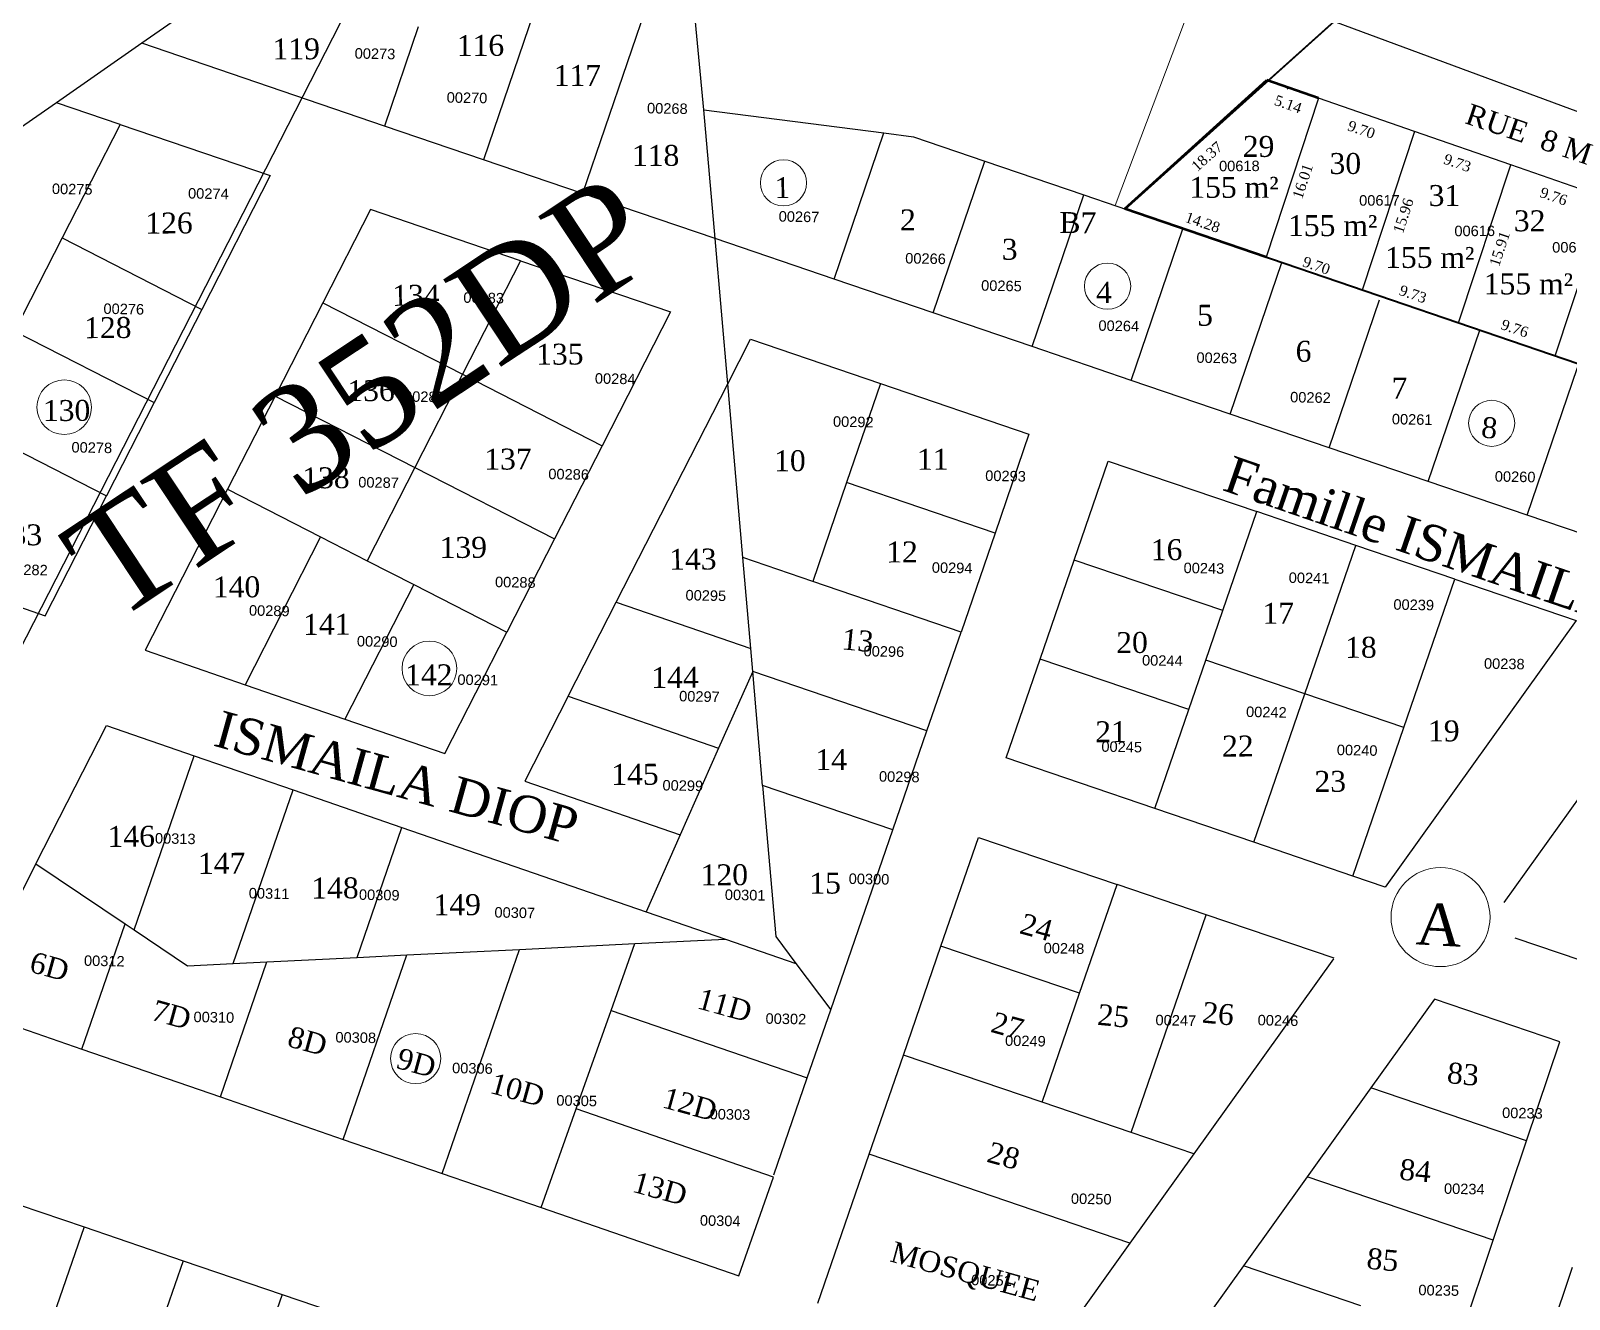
# Model space of a CAD drawing. Header units: metres. Extents: x 0 to 1324930, y 0 to 1631912.
# Drawn here: x 253331 to 253478.1, y 1631224.3 to 1631345.5 of the extents above; entities that cross this region are included whole.
import ezdxf
from ezdxf.enums import TextEntityAlignment as Align

# ---------------------------------------------------------------- set-up
doc = ezdxf.new("R2010")
doc.units = ezdxf.units.M
doc.header["$MEASUREMENT"] = 0
for name, color, linetype in [('A_revoir_niveau_0', 7, 'Continuous'), ('limites_parcelles', 7, 'Continuous'), ('limites_tf', 7, 'Continuous'), ('numero_lot', 7, 'Continuous'), ('numero_parcelle', 7, 'Continuous'), ('toponymie', 7, 'Continuous')]:
    doc.layers.add(name, color=color, linetype=linetype)
for name, color, linetype, lineweight in [('Cotation Linéaire', 7, 'Continuous', 0), ('Cotation Surface', 1, 'Continuous', 0), ('Div_Cont', 7, 'Continuous', 0), ('imptf3640', 7, 'Continuous', 0), ('LIMITE TITRE FONCIER', 5, 'Continuous', 13), ('Réquisition', 240, 'Continuous', 0), ('TF352DP', 3, 'Continuous', 0), ('TopoAlt', 3, 'Continuous', 0), ('TopoMat', 4, 'Continuous', 0)]:
    doc.layers.add(name, color=color, linetype=linetype, lineweight=lineweight)
doc.styles.get("Standard").update_dxf_attribs({"font": 'txt.shx'})
doc.styles.add('Style-Arial', font='arial.ttf')

# ---------------------------------------------------------------- blocks, each defined once
blk = doc.blocks.new('TCPOINT_86')
at = {"color": 0, "lineweight": -2}
blk.add_point((0, 0), dxfattribs=at)
at = {"layer": 'TopoAlt', "lineweight": -2}
blk.add_attdef('ALT', text='', height=0.0015, dxfattribs=at).set_placement((0.0005, -0.0005), align=Align.TOP_LEFT)
at = {"layer": 'TopoMat', "lineweight": -2}
blk.add_attdef('MAT', (0.0005, 0.0005), '', height=0.0015, dxfattribs=at)

msp = doc.modelspace()

# ---------------------------------------------------------------- linework, layer by layer
at = {"layer": 'A_revoir_niveau_0', "lineweight": 0}
msp.add_line((253451.08019, 1631339.86792), (253451.23212, 1631340.01985), dxfattribs=at)
at = {"layer": 'A_revoir_niveau_0', "color": 1, "linetype": 'Continuous', "lineweight": 0, "ltscale": 5}
msp.add_line((253435.58618, 1631328.43689), (253492.8663, 1631308.88007), dxfattribs=at)
at = {"layer": 'A_revoir_niveau_0', "color": 1, "linetype": 'Continuous', "lineweight": 0, "flags": 128}
msp.add_lwpolyline([(253434.63504, 1631328.77383), (253443.09355, 1631351.15241)], dxfattribs=at)
at = {"layer": 'A_revoir_niveau_0', "color": 5, "linetype": 'Continuous', "lineweight": 0}
msp.add_point((253435.5868, 1631328.43667), dxfattribs=at)
at = {"layer": 'A_revoir_niveau_0', "color": 1, "linetype": 'Continuous', "lineweight": 0}
msp.add_point((253435.5868, 1631328.43667), dxfattribs=at)
msp.add_point((253435.5868, 1631328.43667), dxfattribs=at)
at = {"layer": 'Cotation Linéaire', "color": 7, "lineweight": 0, "ltscale": 0.02}
for p, q in [((253454.86524, 1631321.85455), (253435.58618, 1631328.43689)), ((253464.09115, 1631318.7046), (253454.86524, 1631321.85455)), ((253473.59368, 1631315.4602), (253464.09115, 1631318.7046))]:
    msp.add_line(p, q, dxfattribs=at)
at = {"layer": 'Div_Cont', "color": 7, "lineweight": 0, "ltscale": 0.02}
for p, q in [((253455.59435, 1631338.51021), (253452.31357, 1631339.64812)), ((253447.30655, 1631324.43527), (253450.59258, 1631323.31334))]:
    msp.add_line(p, q, dxfattribs=at)
at = {"layer": 'LIMITE TITRE FONCIER', "color": 5, "linetype": 'Continuous', "lineweight": 40, "flags": 128}
msp.add_lwpolyline([(253456.97, 1631424.24), (253481.7, 1631407.08), (253496.51, 1631402.14), (253522.3, 1631399.23), (253554.64, 1631392.44), (253492.87, 1631308.88), (253435.59, 1631328.43), (253459.34, 1631349.77), (253385.02, 1631375.83), (253444.4, 1631416.91), (253456.97, 1631424.24)], dxfattribs=at)
at = {"layer": 'limites_parcelles'}
for p, q in [((253381.93757, 1631373.65089), (253506.08566, 1631327.64977)), ((253393.41203, 1631358.31618), (253383.74266, 1631329.91718)), ((253395.33785, 1631337.92154), (253393.41203, 1631358.31618)), ((253380.84338, 1631352.42779), (253374.27632, 1631333.1403)), ((253351.79323, 1631351.35916), (253341.60462, 1631344.26446)), ((253368.03311, 1631345.82976), (253364.80999, 1631336.36343)), ((253341.60462, 1631344.26446), (253333.45373, 1631338.58869)), ((253364.80999, 1631336.36343), (253341.60462, 1631344.26446)), ((253454.10165, 1631339.02794), (253449.09749, 1631323.8238)), ((253463.26524, 1631335.84965), (253454.10165, 1631339.02794)), ((253333.45373, 1631338.58869), (253315.97723, 1631326.41916)), ((253339.53612, 1631336.51775), (253333.45373, 1631338.58869)), ((253396.4073, 1631325.60509), (253395.33785, 1631337.92154)), ((253395.33785, 1631337.92154), (253412.53155, 1631335.70772)), ((253339.53612, 1631336.51775), (253333.98774, 1631325.6699)), ((253339.53612, 1631336.51775), (253353.8854, 1631331.63206)), ((253374.27632, 1631333.1403), (253364.80999, 1631336.36343)), ((253463.26524, 1631335.84965), (253458.27577, 1631320.69011)), ((253472.45568, 1631332.66204), (253463.26524, 1631335.84965)), ((253407.77404, 1631321.73491), (253412.53155, 1631335.70772)), ((253412.53155, 1631335.70772), (253415.35556, 1631335.34411)), ((253415.35556, 1631335.34411), (253422.17835, 1631333.01464)), ((253383.74266, 1631329.91718), (253374.27632, 1631333.1403)), ((253417.24038, 1631318.51178), (253422.17835, 1631333.01464)), ((253422.17835, 1631333.01464), (253431.64197, 1631329.78354)), ((253353.8854, 1631331.63206), (253347.34231, 1631318.83941)), ((253467.48093, 1631317.54725), (253472.45568, 1631332.66204)), ((253481.67334, 1631329.465), (253472.45568, 1631332.66204)), ((253396.4073, 1631325.60509), (253383.74266, 1631329.91718)), ((253363.45158, 1631328.37494), (253358.89792, 1631319.4719)), ((253377.80086, 1631323.48926), (253363.45158, 1631328.37494)), ((253426.70671, 1631315.28866), (253431.64197, 1631329.78354)), ((253431.64197, 1631329.78354), (253441.10558, 1631326.55243)), ((253476.71336, 1631314.39507), (253481.67334, 1631329.465)), ((253333.98774, 1631325.6699), (253329.43408, 1631316.76685)), ((253333.98774, 1631325.6699), (253347.34231, 1631318.83941)), ((253397.61326, 1631311.71645), (253396.4073, 1631325.60509)), ((253407.77404, 1631321.73491), (253396.4073, 1631325.60509)), ((253436.17304, 1631312.06554), (253441.10558, 1631326.55243)), ((253441.10558, 1631326.55243), (253449.09749, 1631323.8238)), ((253377.80086, 1631323.48926), (253372.25249, 1631312.64141)), ((253377.80086, 1631323.48926), (253392.15014, 1631318.60358)), ((253445.63938, 1631308.84241), (253450.5692, 1631323.32132)), ((253449.09749, 1631323.8238), (253450.5692, 1631323.32132)), ((253450.5692, 1631323.32132), (253458.27577, 1631320.69011)), ((253417.24038, 1631318.51178), (253407.77404, 1631321.73491)), ((253455.10571, 1631305.61929), (253459.9217, 1631319.76388)), ((253458.27577, 1631320.69011), (253464.09115, 1631318.7046)), ((253347.34231, 1631318.83941), (253342.78865, 1631309.93636)), ((253358.89792, 1631319.4719), (253354.34426, 1631310.56885)), ((253358.89792, 1631319.4719), (253372.25249, 1631312.64141)), ((253392.15014, 1631318.60358), (253385.60705, 1631305.81092)), ((253426.70671, 1631315.28866), (253417.24038, 1631318.51178)), ((253464.09115, 1631318.7046), (253467.48093, 1631317.54725)), ((253329.43408, 1631316.76685), (253342.78865, 1631309.93636)), ((253464.57204, 1631302.39617), (253469.49643, 1631316.85911)), ((253467.48093, 1631317.54725), (253469.49643, 1631316.85911)), ((253469.49643, 1631316.85911), (253470.22932, 1631316.60888)), ((253470.22932, 1631316.60888), (253476.71336, 1631314.39507)), ((253397.61326, 1631311.71645), (253399.80309, 1631315.99788)), ((253399.80309, 1631315.99788), (253412.21049, 1631311.77337)), ((253436.17304, 1631312.06554), (253426.70671, 1631315.28866)), ((253372.25249, 1631312.64141), (253367.69883, 1631303.73837)), ((253372.25249, 1631312.64141), (253385.60705, 1631305.81092)), ((253474.03838, 1631299.17304), (253478.84926, 1631313.30264)), ((253386.95766, 1631290.88326), (253397.61326, 1631311.71645)), ((253399.05386, 1631295.12547), (253397.61326, 1631311.71645)), ((253412.21049, 1631311.77337), (253408.97896, 1631302.3099)), ((253412.21049, 1631311.77337), (253426.41, 1631306.93868)), ((253445.63938, 1631308.84241), (253436.17304, 1631312.06554)), ((253342.78865, 1631309.93636), (253338.23499, 1631301.03332)), ((253354.34426, 1631310.56885), (253349.7906, 1631301.66581)), ((253354.34426, 1631310.56885), (253367.69883, 1631303.73837)), ((253455.10571, 1631305.61929), (253445.63938, 1631308.84241)), ((253426.41, 1631306.93868), (253423.16613, 1631297.47941)), ((253329.33195, 1631305.58698), (253338.23499, 1631301.03332)), ((253385.60705, 1631305.81092), (253381.05339, 1631296.90788)), ((253464.57204, 1631302.39617), (253455.10571, 1631305.61929)), ((253367.69883, 1631303.73837), (253363.14517, 1631294.83532)), ((253367.69883, 1631303.73837), (253381.05339, 1631296.90788)), ((253430.74245, 1631294.89991), (253433.99456, 1631304.35627)), ((253433.99456, 1631304.35627), (253448.194, 1631299.52161)), ((253408.97896, 1631302.3099), (253405.74743, 1631292.84644)), ((253423.16613, 1631297.47941), (253408.97896, 1631302.3099)), ((253474.03838, 1631299.17304), (253464.57204, 1631302.39617)), ((253332.37381, 1631289.57389), (253338.23499, 1631301.03332)), ((253349.7906, 1631301.66581), (253341.92162, 1631286.28084)), ((253349.7906, 1631301.66581), (253358.69365, 1631297.11215)), ((253444.94199, 1631290.06511), (253448.194, 1631299.52161)), ((253457.66051, 1631296.29842), (253448.194, 1631299.52161)), ((253483.57343, 1631295.92652), (253474.03838, 1631299.17304)), ((253358.69365, 1631297.11215), (253351.46943, 1631282.98779)), ((253358.69365, 1631297.11215), (253363.14517, 1631294.83532)), ((253381.05339, 1631296.90788), (253376.49973, 1631288.00483)), ((253423.16613, 1631297.47941), (253419.92228, 1631288.02016)), ((253452.7823, 1631282.11374), (253457.66051, 1631296.29842)), ((253467.12689, 1631293.07528), (253457.66051, 1631296.29842)), ((253363.14517, 1631294.83532), (253367.59669, 1631292.55849)), ((253399.80703, 1631286.4515), (253399.05386, 1631295.12547)), ((253405.74743, 1631292.84644), (253399.05386, 1631295.12547)), ((253427.49028, 1631285.44336), (253430.74245, 1631294.89991)), ((253444.94199, 1631290.06511), (253430.74245, 1631294.89991)), ((253322.826, 1631292.86694), (253332.37381, 1631289.57389)), ((253367.59669, 1631292.55849), (253361.01724, 1631279.69474)), ((253367.59669, 1631292.55849), (253376.49973, 1631288.00483)), ((253405.74743, 1631292.84644), (253405.74742, 1631292.84643)), ((253419.92228, 1631288.02016), (253405.74743, 1631292.84644)), ((253462.24867, 1631278.8906), (253467.12689, 1631293.07528)), ((253467.12689, 1631293.07528), (253478.70437, 1631289.13335)), ((253382.35858, 1631281.89141), (253386.95766, 1631290.88326)), ((253386.95766, 1631290.88326), (253399.80703, 1631286.4515)), ((253443.31592, 1631285.33688), (253444.94199, 1631290.06511)), ((253478.70437, 1631289.13335), (253460.44541, 1631263.65896)), ((253370.56505, 1631276.40169), (253376.49973, 1631288.00483)), ((253416.65647, 1631278.56829), (253419.92228, 1631288.02016)), ((253341.92162, 1631286.28084), (253351.46943, 1631282.98779)), ((253399.99758, 1631284.257), (253399.80703, 1631286.4515)), ((253399.99758, 1631284.257), (253396.7466, 1631276.92897)), ((253400.94315, 1631273.36716), (253399.99758, 1631284.257)), ((253416.65647, 1631278.56829), (253399.99758, 1631284.257)), ((253424.23814, 1631275.98691), (253427.49028, 1631285.44336)), ((253441.68985, 1631280.60865), (253427.49028, 1631285.44336)), ((253441.68985, 1631280.60865), (253443.31592, 1631285.33688)), ((253452.7823, 1631282.11374), (253443.31592, 1631285.33688)), ((253488.30705, 1631285.21933), (253471.79051, 1631262.18491)), ((253351.46943, 1631282.98779), (253361.01724, 1631279.69474)), ((253382.35858, 1631281.89141), (253378.2033, 1631273.76725)), ((253382.35858, 1631281.89141), (253396.7466, 1631276.92897)), ((253447.90408, 1631267.92906), (253452.7823, 1631282.11374)), ((253462.24867, 1631278.8906), (253452.7823, 1631282.11374)), ((253438.43771, 1631271.1522), (253441.68985, 1631280.60865)), ((253331.48262, 1631265.87112), (253338.24235, 1631279.08736)), ((253338.24235, 1631279.08736), (253346.60678, 1631276.20246)), ((253361.01724, 1631279.69474), (253370.56505, 1631276.40169)), ((253413.39073, 1631269.11662), (253416.65647, 1631278.56829)), ((253457.37046, 1631264.70592), (253462.24867, 1631278.8906)), ((253396.7466, 1631276.92897), (253393.0693, 1631268.63995)), ((253340.86802, 1631259.56361), (253346.60678, 1631276.20246)), ((253346.60678, 1631276.20246), (253356.0603, 1631272.94194)), ((253438.43771, 1631271.1522), (253424.23814, 1631275.98691)), ((253350.33555, 1631256.34371), (253356.0603, 1631272.94194)), ((253356.0603, 1631272.94194), (253366.45917, 1631269.35535)), ((253378.2033, 1631273.76725), (253393.0693, 1631268.63995)), ((253400.94315, 1631273.36716), (253402.19708, 1631258.92601)), ((253413.39073, 1631269.11662), (253400.94315, 1631273.36716)), ((253447.90408, 1631267.92906), (253438.43771, 1631271.1522)), ((253362.17477, 1631256.93325), (253366.45917, 1631269.35535)), ((253366.45917, 1631269.35535), (253389.81326, 1631261.3005)), ((253393.0693, 1631268.63995), (253389.81326, 1631261.3005)), ((253407.456, 1631251.94039), (253413.39073, 1631269.11662)), ((253417.99385, 1631258.00115), (253421.58048, 1631268.40015)), ((253421.58048, 1631268.40015), (253434.8381, 1631263.90201)), ((253457.37046, 1631264.70592), (253447.90408, 1631267.92906)), ((253331.48262, 1631265.87112), (253324.44511, 1631252.11182)), ((253331.48262, 1631265.87112), (253340.00927, 1631260.14074)), ((253431.25154, 1631253.50299), (253434.8381, 1631263.90201)), ((253443.36101, 1631261.0103), (253434.8381, 1631263.90201)), ((253460.44541, 1631263.65896), (253457.37046, 1631264.70592)), ((253389.81326, 1631261.3005), (253397.39118, 1631258.68687)), ((253436.1879, 1631240.21225), (253443.36101, 1631261.0103)), ((253455.57636, 1631256.86578), (253443.36101, 1631261.0103)), ((253335.87985, 1631248.16797), (253340.00927, 1631260.14074)), ((253340.00927, 1631260.14074), (253340.86802, 1631259.56361)), ((253340.86802, 1631259.56361), (253345.98171, 1631256.12691)), ((253377.69541, 1631257.70611), (253388.73075, 1631258.25562)), ((253386.46334, 1631251.87782), (253388.73075, 1631258.25562)), ((253388.73075, 1631258.25562), (253397.39118, 1631258.68687)), ((253397.39118, 1631258.68687), (253404.12253, 1631256.36522)), ((253402.19708, 1631258.92601), (253404.12253, 1631256.36522)), ((253414.40723, 1631247.60215), (253417.99385, 1631258.00115)), ((253431.25154, 1631253.50299), (253417.99385, 1631258.00115)), ((253485.36586, 1631254.5295), (253472.88226, 1631258.77995)), ((253345.98171, 1631256.12691), (253350.33555, 1631256.34371)), ((253349.11477, 1631243.60323), (253353.56443, 1631256.5045)), ((253350.33555, 1631256.34371), (253353.56443, 1631256.5045)), ((253353.56443, 1631256.5045), (253362.17477, 1631256.93325)), ((253360.85648, 1631239.5535), (253366.93248, 1631257.17016)), ((253362.17477, 1631256.93325), (253366.93248, 1631257.17016)), ((253366.93248, 1631257.17016), (253377.69541, 1631257.70611)), ((253370.30999, 1631236.29297), (253377.69541, 1631257.70611)), ((253404.12253, 1631256.36522), (253407.456, 1631251.94039)), ((253455.53569, 1631256.80531), (253442.18313, 1631238.17815)), ((253427.66499, 1631243.10397), (253431.25154, 1631253.50299)), ((253324.44511, 1631252.11182), (253335.87985, 1631248.16797)), ((253405.20137, 1631245.41505), (253407.456, 1631251.94039)), ((253465.17177, 1631252.95424), (253459.08354, 1631244.46342)), ((253477.14162, 1631248.87871), (253465.17177, 1631252.95424)), ((253383.11343, 1631242.45513), (253386.46334, 1631251.87782)), ((253386.46334, 1631251.87782), (253405.20137, 1631245.41505)), ((253335.87985, 1631248.16797), (253349.11477, 1631243.60323)), ((253411.14674, 1631238.14876), (253414.40723, 1631247.60215)), ((253427.66499, 1631243.10397), (253414.40723, 1631247.60215)), ((253473.96115, 1631239.39785), (253477.14162, 1631248.87871)), ((253402.00632, 1631236.16797), (253405.20137, 1631245.41505)), ((253349.11477, 1631243.60323), (253360.85648, 1631239.5535)), ((253436.1879, 1631240.21225), (253427.66499, 1631243.10397)), ((253459.08354, 1631244.46342), (253452.99531, 1631235.97261)), ((253473.96115, 1631239.39785), (253459.08354, 1631244.46342)), ((253379.76351, 1631233.03245), (253383.11343, 1631242.45513)), ((253401.9819, 1631235.94738), (253383.11343, 1631242.45513)), ((253442.18313, 1631238.17815), (253436.1879, 1631240.21225)), ((253360.85648, 1631239.5535), (253370.30999, 1631236.29297)), ((253470.78067, 1631229.917), (253473.96115, 1631239.39785)), ((253406.23336, 1631223.90297), (253411.14674, 1631238.14876)), ((253436.06305, 1631229.64047), (253411.14674, 1631238.14876)), ((253442.18313, 1631238.17815), (253436.06305, 1631229.64047)), ((253370.30999, 1631236.29297), (253379.76351, 1631233.03245)), ((253398.67054, 1631226.51139), (253401.9819, 1631235.94738)), ((253452.99531, 1631235.97261), (253446.90708, 1631227.48179)), ((253470.78067, 1631229.917), (253452.99531, 1631235.97261)), ((253326.61997, 1631234.41137), (253336.08484, 1631231.18378)), ((253379.76351, 1631233.03245), (253398.67054, 1631226.51139)), ((253336.08484, 1631231.18378), (253331.19402, 1631217.00342)), ((253336.08484, 1631231.18378), (253345.54972, 1631227.95619)), ((253467.6002, 1631220.43614), (253470.78067, 1631229.917)), ((253436.06305, 1631229.64047), (253426.85243, 1631216.79143)), ((253345.54972, 1631227.95619), (253340.6589, 1631213.77583)), ((253345.54972, 1631227.95619), (253355.0146, 1631224.7286)), ((253446.90708, 1631227.48179), (253438.20122, 1631215.34035)), ((253458.13377, 1631223.6593), (253446.90708, 1631227.48179)), ((253475.17334, 1631217.85762), (253478.35382, 1631227.33847)), ((253355.0146, 1631224.7286), (253350.12378, 1631210.54824)), ((253355.0146, 1631224.7286), (253364.47947, 1631221.50101))]:
    msp.add_line(p, q, dxfattribs=at)
at = {"layer": 'limites_tf', "color": 2, "linetype": 'Continuous', "lineweight": 53}
for p, q in [((253435.58275, 1631328.43803), (253449.15097, 1631340.74503)), ((253454.10165, 1631339.02794), (253449.15097, 1631340.74503)), ((253449.09749, 1631323.8238), (253435.58275, 1631328.43803))]:
    msp.add_line(p, q, dxfattribs=at)
at = {"layer": 'limites_tf', "color": 1, "linetype": 'Continuous', "lineweight": 30}
msp.add_line((253492.86895, 1631308.8828), (253435.5873, 1631328.43358), dxfattribs=at)
at = {"layer": 'limites_tf', "color": 1, "linetype": 'Continuous', "lineweight": 30, "flags": 128}
msp.add_lwpolyline([(253553.52693, 1631392.66816), (253546.37404, 1631394.06392), (253522.29347, 1631399.23953), (253496.50061, 1631402.14176), (253481.68823, 1631407.08677), (253456.96469, 1631424.23922), (253444.39247, 1631416.91175), (253385.01812, 1631375.8301), (253459.33699, 1631349.77248), (253435.5873, 1631328.43358), (253491.81364, 1631309.24298), (253553.52693, 1631392.66816)], close=True, dxfattribs=at)
at = {"layer": 'limites_tf', "color": 5, "linetype": 'Continuous', "lineweight": 30, "flags": 128}
msp.add_lwpolyline([(253456.97, 1631424.24), (253481.69251, 1631407.08563), (253496.50465, 1631402.13952), (253522.29752, 1631399.23543), (253546.37791, 1631394.05806), (253554.63252, 1631392.4467), (253492.8663, 1631308.88007), (253435.58558, 1631328.43511), (253459.33699, 1631349.77248), (253385.01938, 1631375.83563), (253444.39716, 1631416.91337), (253456.97, 1631424.24)], close=True, dxfattribs=at)
at = {"layer": 'numero_lot', "color": 7, "linetype": 'Continuous', "lineweight": 0}
for centre, radius in [((253402.93949, 1631330.93318), 2.20726), ((253433.92624, 1631321.0562), 2.20726), ((253334.1863, 1631309.50005), 2.61034), ((253470.63966, 1631307.95993), 2.20726), ((253369.09209, 1631284.54304), 2.61034), ((253367.77862, 1631247.26894), 2.39547)]:
    msp.add_circle(centre, radius, dxfattribs=at)
at = {"layer": 'Réquisition', "color": 3, "linetype": 'Continuous', "lineweight": 30, "flags": 128}
msp.add_lwpolyline([(252787.34363, 1631264.56264), (252785.57218, 1631266.59051), (252919.67487, 1631550.18112), (253390.59576, 1631404.86773), (253306.19364, 1631240.01125), (253168.72206, 1630971.49661), (253153.60372, 1630907.48978), (253094.07384, 1630867.53995), (253056.73275, 1630885.56241), (253022.25866, 1630902.19928), (252999.27585, 1630926.56402), (252977.69769, 1631019.6167), (252971.26818, 1631047.34472), (252936.0215, 1631044.60745), (252827.13568, 1631095.21058), (252828.79753, 1631106.77909), (252825.9435, 1631119.5049), (252825.16973, 1631185.88185), (252815.5313, 1631221.34383), (252787.34363, 1631264.56264)], close=True, dxfattribs=at)
at = {"layer": 'TF352DP', "color": 3}
msp.add_circle((253465.75048, 1631260.78726), 4.72977, dxfattribs=at)

# ---------------------------------------------------------------- block references
at = {"layer": 'imptf3640', "lineweight": 0, "xscale": 1000, "yscale": 1000, "zscale": 1000, "rotation": 359.9981}
msp.add_blockref('TCPOINT_86', (253435.58618, 1631328.43689), dxfattribs=at)
msp.add_blockref('TCPOINT_86', (253435.58618, 1631328.43689), dxfattribs=at)

# ---------------------------------------------------------------- texts
at = {"layer": 'Cotation Linéaire', "color": 7, "lineweight": 0, "ltscale": 0.02, "char_height": 1, "attachment_point": 2, "line_spacing_factor": 0.6}
for s, insert, rotation in [('\\fTimes New Roman|b0|i0|c00|p23;5.14', (253451.34793, 1631338.9246), 340.8714395), ('\\fTimes New Roman|b0|i0|c00|p23;9.70', (253458.35575, 1631336.49401), 340.8714395), ('\\fTimes New Roman|b0|i0|c00|p23;18.37', (253443.08615, 1631333.82993), 41.9335521), ('\\fTimes New Roman|b0|i0|c00|p23;9.73', (253467.53277, 1631333.31106), 340.8714395), ('\\fTimes New Roman|b0|i0|c00|p23;16.01', (253452.09334, 1631331.23684), 71.7820209), ('\\fTimes New Roman|b0|i0|c00|p23;9.76', (253476.73682, 1631330.11874), 340.8714395), ('\\fTimes New Roman|b0|i0|c00|p23;15.96', (253461.72038, 1631327.95725), 71.7820209), ('\\fTimes New Roman|b0|i0|c00|p23;14.28', (253443.1737, 1631327.63103), 341.1488289), ('\\fTimes New Roman|b0|i0|c00|p23;15.91', (253470.91817, 1631324.79201), 71.7820209), ('\\fTimes New Roman|b0|i0|c00|p23;9.70', (253454.05229, 1631323.5094), 341.1488289), ('\\fTimes New Roman|b0|i0|c00|p23;9.73', (253463.28114, 1631320.77875), 341.1488289), ('\\fTimes New Roman|b0|i0|c00|p23;9.76', (253473.01776, 1631317.50643), 341.1488289)]:
    msp.add_mtext(s, dxfattribs=dict(at, insert=insert, rotation=rotation))
at = {"layer": 'Cotation Surface', "lineweight": 0, "ltscale": 0.02, "char_height": 2, "attachment_point": 5, "rotation": 359.9981092, "line_spacing_factor": 0.6}
for insert in [(253446.00949, 1631330.4916), (253455.44442, 1631326.83363), (253464.72481, 1631323.79387), (253474.15108, 1631321.26491)]:
    msp.add_mtext('\\fTimes New Roman|b0|i0|c00|p23;155 m²', dxfattribs=dict(at, insert=insert))
at = {"layer": 'numero_lot', "color": 7, "linetype": 'Continuous', "lineweight": 0, "char_height": 2, "line_spacing_factor": 0.6}
for s, insert, attachment_point, rotation in [('\\fTimes New Roman|b0|i0|c00|p23;119', (253354.10117, 1631342.68979), 7, 0.2939286), ('\\fTimes New Roman|b0|i0|c00|p23;116', (253371.71634, 1631343.0164), 7, 0.2939286), ('\\fTimes New Roman|b0|i0|c00|p23;117', (253380.98227, 1631340.1809), 7, 0.2939286), ('\\fTimes New Roman|b0|i0|c00|p23;118', (253388.45787, 1631332.507), 7, 0.2939286), ('\\fTimes New Roman|b0|i0|c00|p23;29', (253448.35624, 1631334.39739), 5, 359.9981092), ('\\fTimes New Roman|b0|i0|c00|p23;30', (253456.64881, 1631332.76665), 5, 359.9981092), ('\\fTimes New Roman|b0|i0|c00|p23;1', (253402.08746, 1631329.47271), 7, 0.2939286), ('\\fTimes New Roman|b0|i0|c00|p23;31', (253466.12595, 1631329.70847), 5, 359.9981092), ('\\fTimes New Roman|b0|i0|c00|p23;2', (253414.09054, 1631326.39088), 7, 0.2939286), ('\\fTimes New Roman|b0|i0|c00|p23;126', (253341.94403, 1631326.05246), 7, 0.2939286), ('\\fTimes New Roman|b0|i0|c00|p23;126', (253341.94403, 1631326.05246), 7, 0.2939286), ('\\fTimes New Roman|b0|i0|c00|p23;32', (253474.27039, 1631327.29149), 5, 359.9981092), ('\\fTimes New Roman|b0|i0|c00|p23;3', (253423.81327, 1631323.55409), 7, 0.2939286), ('\\fTimes New Roman|b0|i0|c00|p23;134', (253365.53858, 1631319.15065), 7, 0.2939286), ('\\fTimes New Roman|b0|i0|c00|p23;4', (253432.82459, 1631319.46305), 7, 0.2939286), ('\\fTimes New Roman|b0|i0|c00|p23;128', (253336.08959, 1631316.06045), 7, 0.2939286), ('\\fTimes New Roman|b0|i0|c00|p23;5', (253442.4874, 1631317.24714), 7, 0.2939286), ('\\fTimes New Roman|b0|i0|c00|p23;135', (253379.30205, 1631313.52651), 7, 0.2939286), ('\\fTimes New Roman|b0|i0|c00|p23;6', (253451.90429, 1631313.80928), 7, 0.2939286), ('\\fTimes New Roman|b0|i0|c00|p23;7', (253461.07703, 1631310.30889), 7, 0.2939286), ('\\fTimes New Roman|b0|i0|c00|p23;136', (253361.26086, 1631310.04367), 7, 0.2939286), ('\\fTimes New Roman|b0|i0|c00|p23;130', (253332.15245, 1631308.14447), 7, 0.2939286), ('\\fTimes New Roman|b0|i0|c00|p23;8', (253469.575, 1631306.58704), 7, 354.4849051), ('\\fTimes New Roman|b0|i0|c00|p23;137', (253374.3433, 1631303.5005), 7, 0.2939286), ('\\fTimes New Roman|b0|i0|c00|p23;10', (253402.05036, 1631303.34637), 7, 0.2939286), ('\\fTimes New Roman|b0|i0|c00|p23;11', (253415.70083, 1631303.51834), 7, 0.2939286), ('\\fTimes New Roman|b0|i0|c00|p23;138', (253356.94135, 1631301.71696), 7, 0.2939286), ('\\fTimes New Roman|b0|i0|c00|p23;133', (253327.55079, 1631296.26022), 7, 0.2939286), ('\\fTimes New Roman|b0|i0|c00|p23;139', (253370.07151, 1631295.06346), 7, 0.2939286), ('\\fTimes New Roman|b0|i0|c00|p23;12', (253412.76892, 1631294.66048), 7, 0.2939286), ('\\fTimes New Roman|b0|i0|c00|p23;16', (253438.05907, 1631294.84874), 7, 0.2939286), ('\\fTimes New Roman|b0|i0|c00|p23;143', (253392.01879, 1631293.94257), 7, 0.2939286), ('\\fTimes New Roman|b0|i0|c00|p23;140', (253348.40122, 1631291.28916), 7, 0.2939286), ('\\fTimes New Roman|b0|i0|c00|p23;17', (253448.73125, 1631288.80801), 7, 0.2939286), ('\\fTimes New Roman|b0|i0|c00|p23;141', (253357.02341, 1631287.7461), 7, 0.2939286), ('\\fTimes New Roman|b0|i0|c00|p23;13', (253408.4362, 1631286.34967), 7, 354.4340165), ('\\fTimes New Roman|b0|i0|c00|p23;20', (253434.75344, 1631285.98099), 7, 0.2939286), ('\\fTimes New Roman|b0|i0|c00|p23;18', (253456.63358, 1631285.52122), 7, 0.2939286), ('\\fTimes New Roman|b0|i0|c00|p23;142', (253366.77506, 1631282.91525), 7, 0.2939286), ('\\fTimes New Roman|b0|i0|c00|p23;144', (253390.31406, 1631282.67427), 7, 0.2939286), ('\\fTimes New Roman|b0|i0|c00|p23;21', (253432.74697, 1631277.48925), 7, 0.2939286), ('\\fTimes New Roman|b0|i0|c00|p23;19', (253464.55837, 1631277.5367), 7, 0.2939286), ('\\fTimes New Roman|b0|i0|c00|p23;22', (253444.86597, 1631276.11768), 7, 0.2939286), ('\\fTimes New Roman|b0|i0|c00|p23;145', (253386.48465, 1631273.38065), 7, 0.2939286), ('\\fTimes New Roman|b0|i0|c00|p23;14', (253405.99712, 1631274.82608), 7, 0.2939286), ('\\fTimes New Roman|b0|i0|c00|p23;23', (253453.70412, 1631272.71649), 7, 0.2939286), ('\\fTimes New Roman|b0|i0|c00|p23;146', (253338.33287, 1631267.45962), 7, 0.2939286), ('\\fTimes New Roman|b0|i0|c00|p23;147', (253346.97469, 1631264.90767), 7, 0.2939286), ('\\fTimes New Roman|b0|i0|c00|p23;120', (253395.02531, 1631263.78697), 7, 0.2939286), ('\\fTimes New Roman|b0|i0|c00|p23;148', (253357.80969, 1631262.52686), 7, 0.2939286), ('\\fTimes New Roman|b0|i0|c00|p23;15', (253405.41758, 1631262.99329), 7, 0.2939286), ('\\fTimes New Roman|b0|i0|c00|p23;149', (253369.48984, 1631260.92594), 7, 0.2939286), ('\\fTimes New Roman|b0|i0|c00|p23;24', (253425.40684, 1631259.26249), 7, 344.638629), ('\\fTimes New Roman|b0|i0|c00|p23;6D', (253330.73123, 1631255.57172), 7, 344.5876987), ('\\fTimes New Roman|b0|i0|c00|p23;11D', (253394.55614, 1631252.10007), 7, 344.5876987), ('\\fTimes New Roman|b0|i0|c00|p23;7D', (253342.399, 1631250.98967), 7, 344.5876987), ('\\fTimes New Roman|b0|i0|c00|p23;25', (253432.88289, 1631250.47429), 7, 354.4849051), ('\\fTimes New Roman|b0|i0|c00|p23;26', (253442.89435, 1631250.68376), 7, 354.4849051), ('\\fTimes New Roman|b0|i0|c00|p23;27', (253422.64616, 1631249.84065), 7, 344.638629), ('\\fTimes New Roman|b0|i0|c00|p23;8D', (253355.39649, 1631248.45444), 7, 344.5876987), ('\\fTimes New Roman|b0|i0|c00|p23;9D', (253365.79788, 1631246.37541), 7, 344.5876987), ('\\fTimes New Roman|b0|i0|c00|p23;83', (253466.30305, 1631244.91599), 7, 354.4849051), ('\\fTimes New Roman|b0|i0|c00|p23;10D', (253374.73546, 1631243.99219), 7, 344.5876987), ('\\fTimes New Roman|b0|i0|c00|p23;12D', (253391.22577, 1631242.63623), 7, 344.5876987), ('\\fTimes New Roman|b0|i0|c00|p23;28', (253422.26596, 1631237.40407), 7, 344.638629), ('\\fTimes New Roman|b0|i0|c00|p23;84', (253461.74344, 1631235.6917), 7, 354.4849051), ('\\fTimes New Roman|b0|i0|c00|p23;13D', (253388.35857, 1631234.55131), 7, 344.5876987), ('\\fTimes New Roman|b0|i0|c00|p23;MOSQUEE', (253412.89629, 1631227.43542), 7, 344.638629), ('\\fTimes New Roman|b0|i0|c00|p23;85', (253458.61916, 1631227.18257), 7, 354.4849051)]:
    msp.add_mtext(s, dxfattribs=dict(at, insert=insert, attachment_point=attachment_point, rotation=rotation))
at = {"layer": 'numero_parcelle', "color": 5, "lineweight": 0, "style": 'Style-Arial'}
for s, rotation, p in [('00273', 358.92, (253361.96356, 1631343.80734)), ('00270', 358.92, (253370.75935, 1631339.60099)), ('00268', 358.92, (253389.90953, 1631338.57709)), ('00618', 0.23, (253444.57633, 1631333.03979)), ('00275', 358.92, (253333.0216, 1631330.87384)), ('00274', 358.92, (253346.03527, 1631330.43942)), ('00617', 0.23, (253457.96868, 1631329.75264)), ('00267', 358.92, (253402.49496, 1631328.23637)), ('00616', 0.23, (253467.07573, 1631326.83477)), ('00266', 358.92, (253414.591, 1631324.23618)), ('00615', 0.23, (253476.42261, 1631325.26903)), ('00265', 358.92, (253421.84658, 1631321.63416)), ('00283', 358.92, (253372.35134, 1631320.47973)), ('00276', 358.92, (253337.94962, 1631319.41934)), ('00264', 358.92, (253433.06211, 1631317.80647)), ('00263', 358.92, (253442.43082, 1631314.74678)), ('00284', 358.92, (253384.92427, 1631312.75556)), ('00285', 358.92, (253366.68387, 1631311.03768)), ('00262', 358.92, (253451.38589, 1631310.96817)), ('00292', 358.92, (253407.68488, 1631308.63968)), ('00261', 358.92, (253461.11068, 1631308.87029)), ('00278', 358.92, (253334.89218, 1631306.1792)), ('00286', 358.92, (253380.47417, 1631303.62547)), ('00293', 358.92, (253422.23891, 1631303.46387)), ('00260', 358.92, (253470.9515, 1631303.39503)), ('00287', 358.92, (253362.30537, 1631302.84383)), ('00294', 358.92, (253417.13571, 1631294.69001)), ('00243', 358.92, (253441.20101, 1631294.65419)), ('00282', 358.92, (253328.73637, 1631294.5031)), ('00288', 358.92, (253375.37809, 1631293.31085)), ('00241', 358.92, (253451.25241, 1631293.72122)), ('00295', 358.92, (253393.58973, 1631292.04829)), ('00289', 358.92, (253351.85738, 1631290.59434)), ('00239', 358.92, (253461.25744, 1631291.15832)), ('00290', 358.92, (253362.1753, 1631287.6532)), ('00296', 358.92, (253410.60961, 1631286.70585)), ('00244', 358.92, (253437.22879, 1631285.83135)), ('00238', 358.92, (253469.91554, 1631285.52111)), ('00291', 358.92, (253371.78395, 1631283.98545)), ('00297', 358.92, (253392.97747, 1631282.40211)), ('00242', 358.92, (253447.17271, 1631280.90776)), ('00245', 358.92, (253433.34373, 1631277.5893)), ('00240', 358.92, (253455.84839, 1631277.26518)), ('00298', 358.92, (253412.08018, 1631274.73448)), ('00299', 358.92, (253391.38774, 1631273.89012)), ('00313', 358.92, (253342.871, 1631268.82165)), ('00300', 358.92, (253409.18774, 1631264.96014)), ('00311', 358.92, (253351.8401, 1631263.5786)), ('00309', 358.92, (253362.36947, 1631263.43999)), ('00301', 358.92, (253397.34844, 1631263.43317)), ('00307', 358.92, (253375.32568, 1631261.7473)), ('00248', 358.92, (253427.82329, 1631258.33625)), ('00312', 358.92, (253336.08719, 1631257.1346)), ('00310', 358.92, (253346.5604, 1631251.75695)), ('00302', 358.92, (253401.24081, 1631251.60358)), ('00247', 358.92, (253438.51566, 1631251.45781)), ('00246', 358.92, (253448.28178, 1631251.452)), ('00308', 358.92, (253360.12271, 1631249.81747)), ('00249', 358.92, (253424.13727, 1631249.49544)), ('00306', 358.92, (253371.27621, 1631246.87871)), ('00305', 358.92, (253381.24007, 1631243.78226)), ('00303', 358.92, (253395.89373, 1631242.4771)), ('00233', 358.92, (253471.64813, 1631242.59814)), ('00250', 358.92, (253430.42932, 1631234.39915)), ('00234', 358.92, (253466.09228, 1631235.35436)), ('00304', 358.92, (253394.96368, 1631232.31528)), ('00251', 358.92, (253420.89212, 1631226.62338)), ('00235', 358.92, (253463.64812, 1631225.66697))]:
    msp.add_text(s, height=1, rotation=rotation, dxfattribs=at).set_placement(p, align=Align.TOP_LEFT)
at = {"layer": 'TF352DP', "insert": (253463.32971, 1631258.18839), "char_height": 4, "attachment_point": 7, "rotation": 356.8705538, "line_spacing_factor": 0.6}
msp.add_mtext('\\fTimes New Roman|b0|i0|c00|p23;A', dxfattribs=at)
at = {"layer": 'toponymie', "lineweight": 0, "insert": (253468.61788, 1631338.55123), "char_height": 2, "width": 17.079821, "attachment_point": 1, "rotation": 341.1954491}
msp.add_mtext('\\fTimes New Roman|b0|i0|c00|p23;RUE  8 M', dxfattribs=at)
at = {"layer": 'toponymie', "color": 252, "lineweight": 13, "insert": (253338.9628, 1631288.63018), "char_height": 10, "attachment_point": 7, "rotation": 33.5791166, "line_spacing_factor": 0.6}
msp.add_mtext('\\fTimes New Roman|b0|i0|c00|p23;TF 352DP', dxfattribs=at)
at = {"layer": 'toponymie', "color": 0, "lineweight": 0, "ltscale": 0.02, "insert": (253431.08406, 1631327.12397), "char_height": 2, "attachment_point": 5, "rotation": 359.3980969, "line_spacing_factor": 0.6}
msp.add_mtext('\\fTimes New Roman|b0|i0|c00|p23;B7', dxfattribs=at)
at = {"layer": 'toponymie', "lineweight": 13, "char_height": 3.5, "attachment_point": 7, "line_spacing_factor": 0.6}
for s, insert, rotation in [('\\fTimes New Roman|b0|i0|c00|p23;Famille ISMAILA DIOP', (253444.75014, 1631301.55927), 341.0017739), ('\\fTimes New Roman|b0|i0|c00|p23;ISMAILA DIOP', (253348.30012, 1631277.14295), 344.4602444)]:
    msp.add_mtext(s, dxfattribs=dict(at, insert=insert, rotation=rotation))

doc.saveas('drawing.dxf')
